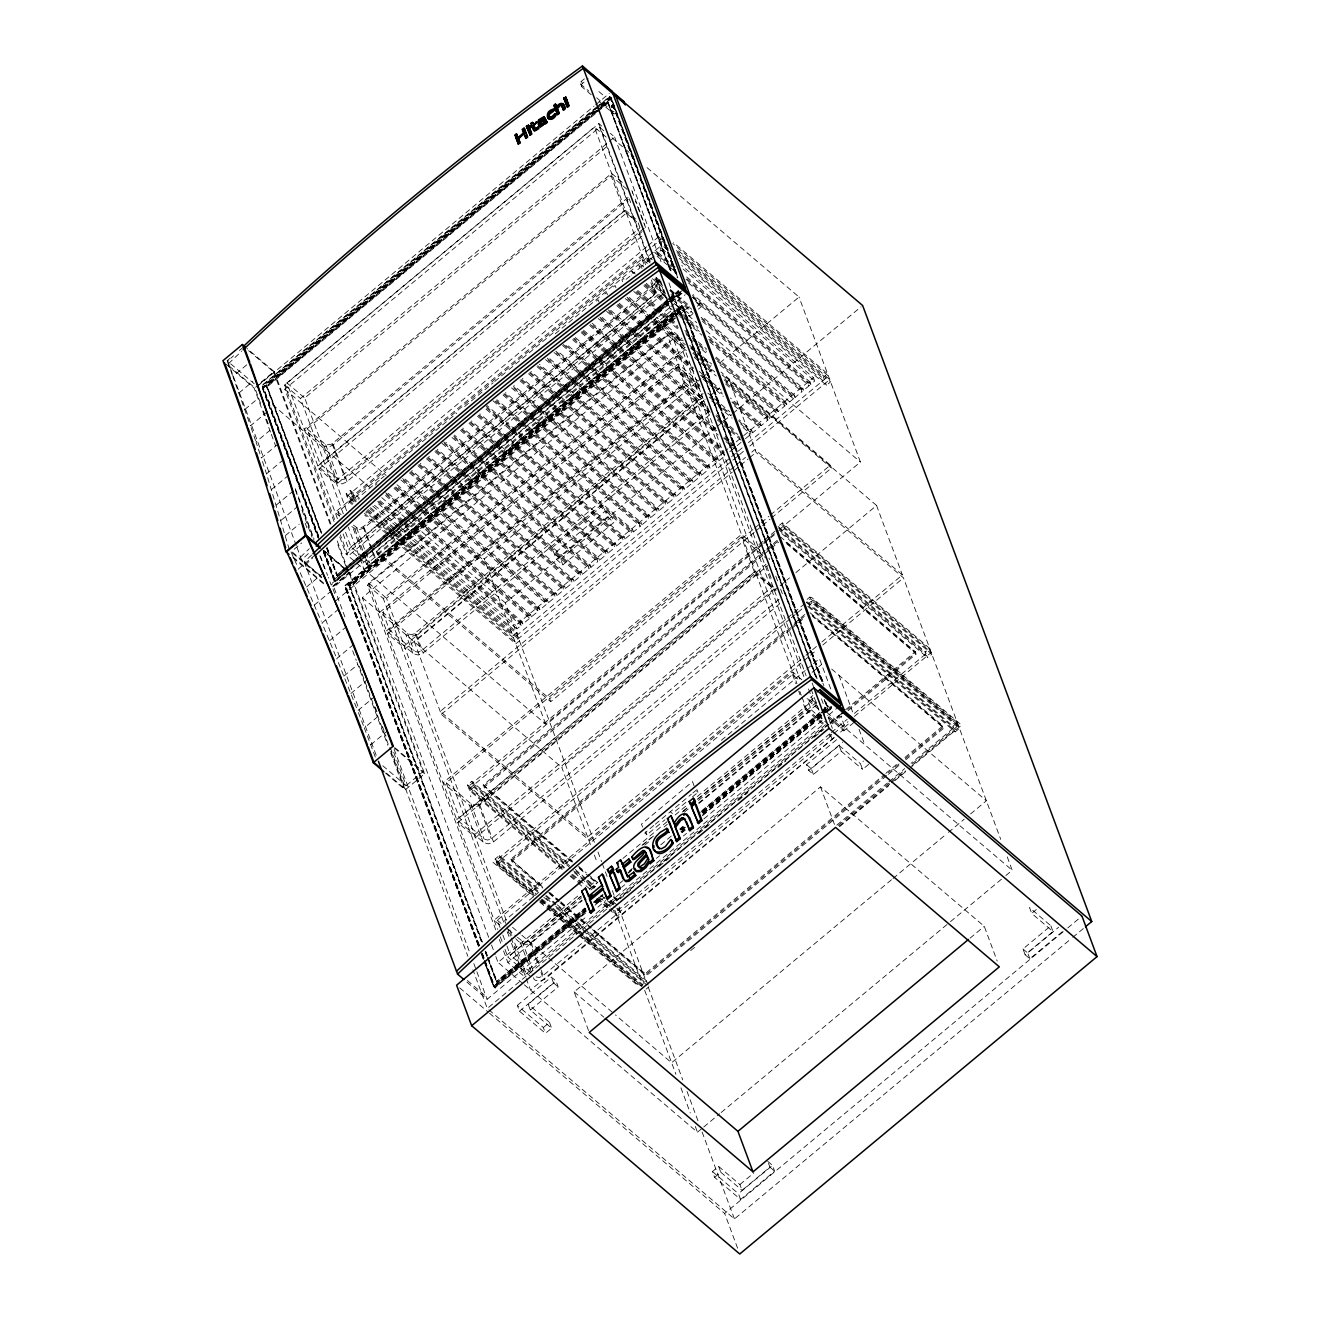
<?xml version="1.0" encoding="UTF-8"?>
<svg xmlns="http://www.w3.org/2000/svg" width="1320" height="1320" viewBox="0 0 1320 1320"><rect width="100%" height="100%" fill="white"/><g stroke="black" fill="none" stroke-linecap="round" stroke-linejoin="round"><path stroke-width="0.75" stroke-dasharray="5 3.75" d="M613.272 108.57C614.938 108.982 612.975 104.56 612.48 106.442M611.341 106.144L613.222 104.758M831.633 734.201L830.115 736.708L828.745 733.012M613.536 107.283L611.935 107.332L611.44 105.781A1.93 1.534 -20.4 0 1 612.579 104.956L613.833 104.791M611.523 105.98L612.793 104.857M834.025 737.847L544.615 979.374L540.309 981.172L535.656 980.43L534.154 979.457L532.108 973.929M673.398 314.275L375.557 562.287L369.979 563.062L350.988 546.942L345.51 532.207M703.082 393.475L414.364 633.765L411.213 634.689L408.111 633.814L382.882 612.381L678.034 366.729L702.784 387.799M382.882 612.381L389.383 629.871L414.628 651.304L417.73 652.179L420.865 651.255L709.582 410.965M642.064 231.611L344.635 479.143L339.058 479.919L320.067 463.815L307.065 428.835L611.111 175.774L628.171 190.294M353.479 525.162L357.901 528.429L363.066 526.894L659.967 279.757M351.846 526.614L357.555 530.227L364.254 527.901L661.353 280.566M612.117 105.418L613.833 106.359M613.008 106.21L612.232 106.887L612.81 106.062M612.034 106.738L613.965 105.171M230.175 358.198L227.089 360.756L254.183 383.74M239.382 350.526L243.986 346.698M591.228 94.743L581.823 86.74A2.326 1.848 -20.4 0 1 581.378 86.081L580.635 82.351A3.118 2.475 -20.4 0 1 581.476 81.279L584.397 78.853M581.378 86.081L581.493 84.662A3.118 2.475 -20.4 0 1 582.334 83.589L588.176 78.738M267.382 411.741L250.486 425.799L232.881 376.365L249.777 362.307M238.936 392.997L252.747 381.496M261.261 382.09L273.537 371.861L248.655 350.674M260.617 403.342L254.859 387.882L259.347 384.153M260.849 382.899L274.296 371.712L246.939 348.414M257.284 386.397L594.066 106.095M595.65 104.775L609.262 93.456M596.838 106.821L261.525 385.902L609.889 96.624L598.422 105.501M318.747 538.329L262.3 386.546L598.983 106.343M600.567 105.022L610.648 97.267L677.82 277.876M318.417 536.745L262.68 386.875L599.379 106.656M600.946 105.352L610.648 97.267M318.813 537.075L263.076 387.205L595.023 110.946M601.342 105.682L611.424 97.927L623.568 130.597M318.483 535.474L263.455 387.536L598.768 108.454M600.352 107.151L611.424 97.927M596.31 110.946L266.161 385.721L320.793 532.62M597.894 109.626L607.744 102.069L670.296 270.237M262.911 388.459L594.924 112.15M601.243 106.887L612.315 97.663M595.122 112.596L266.541 386.05L321.173 532.95M596.689 111.276L607.744 102.069M671.055 270.897L608.14 102.399L266.921 386.38L321.552 533.28M608.52 102.729L267.316 386.71L321.948 533.61M244.794 409.464L258.621 397.963M641.866 236.214L346.269 482.163L342.012 483.879L338.217 483.285L317.889 466.059L286.968 382.915L594.396 127.05L606.21 137.115M334.637 519.469L284.658 385.06L598.834 123.569L601.722 126.011M334.059 521.582L284.823 389.185L599.593 127.215L604.263 131.191M343.299 513.727L300.465 398.508L614.641 137.032L610.335 133.353M346.632 510.79L304.705 398.013L608.949 144.787M278.239 443.916L261.343 457.974L256.014 441.969L269.825 430.452M289.311 549.499L266.508 473.831L283.404 459.772M271.491 489.522L288.387 475.464M307.065 428.835L326.057 444.939L331.633 444.163L628.567 197.06M622.264 182.44L611.622 173.365L304.194 429.231L324.522 446.473L328.317 447.051L332.574 445.352L628.171 199.386M320.067 463.815L624.112 210.755L611.111 175.774M317.889 466.059L625.317 210.194L594.396 127.05M337.425 518.611L318.962 468.946L626.389 213.081L636.735 221.892M276.309 505.048L293.188 490.99M280.929 520.427L297.825 506.368M335.61 481.14L639.87 227.914M644.111 228.178L336.683 484.044L318.962 468.946M285.367 535.623L299.195 524.122M352.291 504.587L349.173 501.946L346.153 493.829L350.278 490.396L359.634 498.349M666.996 245.57L657.657 237.616L656.799 235.29L660.924 231.858M646.602 246.823L347.012 496.155L354.799 502.788M648.169 245.503L661.782 234.184M663.069 237.649L348.315 499.62L352.984 503.596M349.173 501.946L353.298 498.514L350.278 490.396M667.59 250.041L659.802 243.408L663.943 239.976M339.339 515.641L337.969 511.962L456.753 413.111M464.656 406.51L493.168 382.8M494.752 381.48L507.424 370.936M509.008 369.616L642.031 258.901L648.236 264.182M294.096 549.302L301.752 542.916M362.026 494.604L379.45 480.117M381.034 478.797L384.202 476.157M555.258 333.795L653.449 252.071M655.034 250.75L659.785 246.79L669.19 254.809M375.226 485.149L376.926 483.731M596.409 301.059L598.108 299.64L598.966 301.95M604.923 293.98L606.622 292.561L607.481 294.871M613.42 286.902L615.12 285.483L615.978 287.793M635.266 273.983L632.131 271.326L630.432 272.728L631.29 275.055M632.131 271.326L633.006 273.636L639.804 267.976L638.946 265.65L640.645 264.248L643.78 266.904M640.645 264.248L641.504 266.558L648.318 260.898L647.443 258.572L649.159 257.152L652.294 259.825M675.196 267.151L656.386 251.147L654.687 252.549L675.064 269.907M629.937 276.177L624.492 280.714L623.634 278.404L621.934 279.823L622.792 282.134M654.159 256.03L650.017 259.479L649.159 257.152M674.487 268.141L657.244 253.457L661.072 250.272L659.785 246.79M315.397 554.746L298.534 568.771L321.222 621.225M666.171 296.307L655.182 286.951L654.093 284.064L659.868 279.262M655.182 286.951L660.957 282.15M350.988 546.942L655.034 293.882L650.248 280.995M674.371 318.021L377.19 565.307L372.916 567.006L369.138 566.428L348.793 549.186L656.221 293.32L651.255 279.939M306.521 586.987L323.383 572.962M762.333 543.675L545.639 724.036L346.203 554.202L660.957 292.231L655.248 276.887M655.974 277.183L662.392 294.459L348.216 555.951L340.362 534.831M667.144 300.696L336.6 575.157L666.748 300.366M668.332 299.062L677.803 291.159M668.712 299.376L678.199 291.489M667.904 301.356L337.375 575.801L667.524 301.026M669.108 299.706L678.579 291.819L677.143 287.958M669.487 300.036L678.975 292.149L677.523 288.288M670.972 299.887L333.696 579.942L669.009 300.877M670.593 299.558L680.081 291.654M672.557 298.567L682.044 290.664M323.416 550.192L334.851 580.932L668.201 302.841M669.784 301.537L680.856 292.314M332.079 583.324L668.58 303.171M670.164 301.851L681.236 292.644M324.192 550.852L335.626 581.592L668.976 303.501M670.56 302.181L681.631 292.974M682.011 293.304L331.188 585.073L328.317 577.368M332.607 586.393L349.041 572.715M333.778 585.684L349.107 572.929L323.152 550.819M333.448 586.427L349.866 572.781L324.868 551.496M754.182 532.356L550.72 701.695L377.289 554.02L376.216 551.116L656.947 317.476L681.962 338.762M669.306 307.923L333.828 587.136L342.457 610.302M670.89 306.603L685.212 294.69M314.341 605.071L331.204 591.046M377.289 554.02L658.036 320.364L656.947 317.476M670.791 311.058L366.531 564.284L352.325 526.069M675.031 310.546L364.007 569.398L348.298 527.159M478.351 946.06L344.421 585.915L675.295 310.53M676.88 309.21L682.011 305.58L822.393 683.067M478.747 946.391L344.8 586.245L675.477 311.025M678.645 308.385L682.011 305.58M478.417 944.79L345.197 586.558L682.407 305.91L823.894 685.641M478.797 945.12L345.576 586.888L682.786 306.24M479.177 945.45L345.955 587.218L683.183 306.57L823.944 684.37M479.572 945.78L346.351 587.548L675.642 313.483M677.226 312.163L683.562 306.9M673.183 315.975L349.041 585.75L481.932 943.074M674.767 314.655L679.899 311.041L816.37 678.018M673.563 316.305L349.421 586.08L481.602 941.474M675.147 314.985L679.899 311.041M673.959 316.618L349.816 586.41L481.981 941.803M675.527 315.315L680.658 311.685L817.146 678.678M672.755 318.268L350.196 586.74L482.361 942.133M674.338 316.948L680.658 311.685M335.692 600.864L689.832 306.108M692.604 313.962L689.716 316.371L688.644 313.467L691.531 311.075M697.307 306.257L700.194 303.864L692.34 297.182M709.467 414.975L421.74 654.142L418.011 655.017L413.539 653.763L386.512 630.812L368.758 583.093L667.194 334.702L684.932 349.8L806.124 675.724M698.379 309.161L701.266 306.751L700.194 303.864M495.709 929.791L367.521 585.106L671.005 332.508L685.377 344.734M338.844 608.998L321.981 623.023L336.039 656.766M488.68 937.316L362.34 597.63L677.111 335.659L683.232 340.873M329.455 640.843L346.318 626.818M503.63 922.07L383.311 598.554L685.229 347.275M506.269 920.255L386.496 598.191L684.932 349.8M379.665 612.397L678.101 364.023L698.231 381.166M353.628 644.49L336.765 658.531L357.671 710.737L374.534 696.696M386.512 630.812L684.948 382.437L667.194 334.702M389.383 629.871L684.535 384.219L678.034 366.729M387.585 633.715L686.02 385.325L703.758 400.422L405.322 648.813L387.585 633.715L456.736 819.637L483.763 842.572L488.235 843.827L492.772 842.506L779.691 603.784M545.639 724.036L484.275 559.004L700.969 378.659M702.553 377.338L712.041 369.435M719.944 362.868L799.029 297.033L644.77 165.693M343.909 676.071L357.703 664.587M412.83 653.235L405.983 634.821L411.163 636.603L416.443 634.738L702.619 396.561M404.233 645.909L702.669 397.534M350.873 693.478L367.736 679.437M703.84 401.032L414.381 641.933L441.292 714.318L588.703 839.833L590.832 845.559M710.16 395.769L719.647 387.865M725.983 382.602L729.152 379.962L756.063 452.347L903.474 577.863L1000.725 839.371M556.347 559.366L607.381 516.879L603.075 505.296L552.04 547.784L556.347 559.366L562.848 564.894L613.899 522.423L611.737 516.631L605.236 511.087L554.185 553.575L560.687 559.102L562.848 564.894M594.396 842.341L505.329 602.861L715.605 427.861M717.189 426.541L731.412 414.711M732.996 413.391L861.053 306.801M560.687 559.102L611.737 516.631M375.292 757.004L364.303 727.848L378.097 716.364M370.738 744.827L387.601 730.785M377.685 501.567L520.344 623.04L521.218 625.366L516.962 628.897L515.658 625.433L727.897 448.8M729.481 447.48L742.154 436.936M743.737 435.616L813.417 377.619L681.731 265.485M520.344 623.04L522.043 621.637L379.385 500.148M378.675 501.138L522.918 623.947L529.716 618.288L528.858 615.962L530.558 614.542L387.899 493.069M385.621 492.723L531.415 616.869L538.23 611.193L537.372 608.883L539.071 607.464L396.396 485.991M395.703 486.981L539.929 609.79L546.727 604.114L545.869 601.804L547.569 600.385L404.91 478.912M402.633 478.566L548.427 602.712L555.241 597.036L554.384 594.726L556.083 593.307L411.856 470.497M411.147 471.487L556.941 595.617L563.739 589.957L562.881 587.647L564.581 586.229L420.354 463.419M419.644 464.392L565.455 588.538L572.253 582.879L571.395 580.569L573.094 579.15L428.868 456.34M428.159 457.314L573.952 581.46L580.767 575.801L579.892 573.49L581.608 572.071L437.365 449.262M436.672 450.236L582.466 574.381L589.264 568.722L588.406 566.395L590.106 564.993L445.88 442.183M443.603 441.82L590.964 567.303L597.779 561.643L596.92 559.317L598.62 557.914L454.393 435.105M453.684 436.079L599.478 560.224L606.276 554.565L605.418 552.238L607.117 550.819L462.891 428.01M462.181 429L607.992 553.146L614.79 547.47L613.932 545.16L615.631 543.741L471.405 420.932M470.695 421.921L616.489 546.067L623.304 540.391L622.429 538.082L624.129 536.663L479.903 413.853M479.193 414.843L625.004 538.989L631.802 533.313L630.943 531.003L632.643 529.584L486.849 405.438M486.139 406.428L633.501 531.894L640.315 526.235L639.457 523.924L641.157 522.505L496.914 399.696M496.221 400.669L642.015 524.815L648.813 519.156L647.955 516.846L649.654 515.427L505.428 392.617M504.718 393.591L650.512 517.737L657.327 512.077L656.469 509.767L658.168 508.348L513.942 385.539M513.232 386.512L659.027 510.659L665.841 504.999L664.966 502.672L666.666 501.27L522.439 378.46M521.73 379.434L667.54 503.58L674.338 497.92L673.481 495.594L675.18 494.175L530.953 371.382M530.244 372.355L676.038 496.502L682.852 490.842L681.978 488.515L683.694 487.096L539.451 364.287M540.326 366.613L684.552 489.423L691.35 483.747L690.492 481.437L692.191 480.018L549.533 358.545M547.255 358.198L693.049 482.344L699.864 476.668L699.006 474.358L700.706 472.939L558.046 351.466M555.769 351.12L701.563 475.266L708.361 469.59L707.504 467.28L709.203 465.861L566.544 344.388M565.834 345.361L710.077 468.171L716.875 462.511L716.017 460.202L717.717 458.782L573.49 335.973M729.811 451.754L733.887 448.355L733.029 446.044L734.728 444.626L723.756 435.27M745.453 438.718L750.898 434.197L750.04 431.871L751.74 430.452L739.2 419.776M738.49 420.766L752.614 432.779L759.412 427.119L758.554 424.792L760.254 423.373L730.471 398.013M732.897 401.659L761.112 425.7L767.927 420.024L767.052 417.714L768.751 416.295L724.861 378.923M724.152 379.896L769.626 418.621L776.424 412.945L775.566 410.635L777.265 409.216L716.133 357.159M715.423 358.132L778.123 411.526L784.938 405.867L784.08 403.557L785.779 402.138L707.388 335.396M709.813 339.042L786.637 404.448L793.435 398.788L792.577 396.478L794.277 395.06L701.778 316.305M701.085 317.278L795.135 397.37L801.949 391.71L801.091 389.4L802.791 387.981L693.049 294.541M692.34 295.515L803.649 390.291L809.177 385.688L808.318 383.377L810.018 381.959L686.169 276.507M741.031 442.398L735.587 446.935L724.614 437.596M687.027 278.817L810.876 384.268L814.704 381.084L813.417 377.619M370.524 507.639L516.928 632.296L512.803 635.729L366.399 511.071M677.903 254.859L824.307 379.5L823.433 377.19L827.574 373.758L673.381 242.467M742.137 447.892L513.661 638.038L365.706 512.061M748.457 442.629L828.432 376.068L672.688 243.458M743.44 451.358L514.948 641.52L363.891 512.886M749.76 446.094L829.719 379.549L677.094 249.579M368.016 509.454L519.09 638.088L519.948 640.398L515.823 643.83L364.749 515.196M681.615 261.971L826.452 385.291L830.577 381.859L676.401 250.569M734.415 466.554L440.22 711.414L587.631 836.929L804.326 656.584M735.999 465.251L745.486 457.347M751.822 452.084L754.99 449.443L902.401 574.959L821.733 642.097M441.292 714.318L732.336 472.082M733.92 470.778L748.159 458.931M749.727 457.611L756.063 452.347M386.496 773.173L403.606 787.743L422.994 771.606L336.831 539.847M385.473 773.091L405.224 789.904L424.611 773.767L349.866 572.781M779.014 599.296L490.743 839.157L487.591 840.064L484.506 839.207L459.261 817.773L446.242 782.777L741.394 537.124L766.144 558.212M550.72 701.695L549.648 698.791L753.093 529.452M754.677 528.148L768.867 516.334M770.451 515.014L830.379 465.135L721.017 372.009M755.749 531.036L769.956 519.222M771.523 517.918L831.452 468.039L830.379 465.135M562.205 869.451L469.689 790.663L467.528 784.872L471.784 781.324L569.019 864.121M779.46 525.261L782.298 522.902L929.709 648.417L925.452 651.948L926.112 653.697L778.701 528.182L782.941 524.634L930.352 650.149L853.479 714.136M762.91 541.315L468.188 786.605L563.838 868.065M764.478 539.995L777.117 529.485M763.917 542.355L778.156 530.508M779.74 529.188L860.409 462.049L799.029 297.033M762.184 544.945L469.045 788.931L563.129 869.038M763.768 543.625L777.975 531.812M469.689 790.663L473.946 787.116L471.784 781.324M781.621 531.053L784.459 528.693L782.298 522.902M572.698 862.076L483.186 785.07L765.105 550.44M766.689 549.12L780.945 537.256L915.354 651.701L915.783 652.856L847.671 709.533M483.632 786.225L765.534 551.595M767.118 550.275L779.79 539.731M762.795 555.39L484.06 787.38L573.128 863.23M764.379 554.07L778.635 542.207M456.736 819.637L755.172 571.246L686.02 385.325M459.261 817.773L754.413 572.121L741.394 537.124M446.242 782.777L471.487 804.226L474.589 805.084L477.724 804.177L765.996 564.3M457.809 822.525L756.244 574.15L773.965 589.248L475.53 837.622L457.809 822.525L497.558 929.428M760.056 550.242L741.477 534.435L443.041 782.809L470.068 805.744L474.54 806.998L479.077 805.678L767.563 565.636M474.457 834.735L772.893 586.344M587.631 836.929L561.792 767.448L778.486 587.103M780.07 585.783L789.558 577.88M795.894 572.616L876.562 505.478L723.03 374.748M533.33 895.521L497.26 864.814L495.115 859.023L499.372 855.492L540.144 890.208M807.048 599.412L809.886 597.053L957.297 722.568L953.04 726.115L953.683 727.848L806.272 602.332L810.529 598.785L957.941 724.301L911.064 763.323M804.688 603.636L495.759 860.755L534.963 894.151M789.772 619.096L496.617 863.082L534.254 895.125M791.34 617.777L805.546 605.962M497.26 864.814L501.517 861.284L499.372 855.492M809.193 605.203L812.031 602.844L809.886 597.053M542.454 886.99L510.774 859.221L787.941 628.551M794.26 623.271L806.933 612.727M511.203 860.376L808.945 612.562M790.383 629.541L511.632 861.531L542.883 888.145M791.967 628.221L804.639 617.678M805.909 655.264L820.149 643.417M588.703 839.833L802.246 662.112M803.814 660.792L816.469 650.265M822.805 645.001L903.474 577.863M500.082 927.564L497.343 920.189L792.511 674.536L800.233 681.136M533.164 896.923L504.685 920.618L510.428 936.061M534.732 895.603L539.484 891.66M721.38 740.272L805.216 670.494M806.801 669.174L819.456 658.647L830.94 689.518M812.113 672.342L821.601 664.438M653.779 825.478L644.77 832.986L646.899 834.784L664.917 819.803M655.281 824.241L691.301 794.244M692.802 792.99L695.805 790.498L697.933 792.313L691.928 797.313M818.746 709.451L809.325 701.432L808.467 699.121L812.807 695.524M685.921 802.312L672.424 813.549L670.296 811.734M809.325 701.432L815.1 696.63M522.786 983.499L498.003 962.412L580.255 893.953M589.743 886.05L596.079 880.786M622.957 858.412L667.243 821.552M675.163 814.968L686.235 805.744M697.307 796.537L812.773 700.441L807.741 686.928M531.053 976.816L507.837 957.049L580.47 896.593M589.941 888.707L597.844 882.139M642.048 845.345L651.519 837.457M664.158 826.947L667.309 824.307M683.1 811.173L687.836 807.23M697.323 799.342L806.272 708.659L801.982 697.141M530.475 972.295L510.361 955.185L581.394 896.066M589.281 889.499L597.168 882.932M642.939 844.833L653.994 835.642M682.407 811.998L688.71 806.734M698.181 798.847L805.513 709.533L802.774 702.158M517.457 937.316L523.743 942.183L528.841 941.589L581.526 897.781M591.013 889.894L597.333 884.631M644.77 845.147L649.506 841.203M684.288 812.245L689.04 808.302M698.528 800.415L817.096 701.712M515.823 938.668C519.139 943.107 526.02 946.72 530.92 942.546L583.093 899.118M698.511 803.071L817.096 704.368M825.594 724.713L523.677 975.991L507.886 962.528L582.169 900.702M699.138 803.352L811.371 709.945L807.081 698.379M585.222 908.341L496.287 981.701L584.842 908.011M629.112 871.167L632.28 868.527M660.742 844.849L671.814 835.626M679.717 829.059L682.869 826.419M701.844 810.629L820.429 711.926M822.013 710.606L826.765 706.662L823.894 698.94M627.924 872.8L632.659 868.857M680.097 829.372L683.265 826.749M700.656 812.279L820.826 712.255M822.409 710.935L827.145 706.992L824.274 699.27M585.997 909.001L497.062 982.361L585.618 908.672M593.521 902.088L603.009 894.184M628.303 873.13L631.471 870.507M680.476 829.702L683.644 827.079M702.619 811.288L819.621 713.905M821.205 712.586L827.541 707.322L825.38 701.53M593.901 902.418L601.804 895.834M680.872 830.033L684.024 827.409M702.999 811.618L820.017 714.236M821.601 712.915L827.92 707.652L825.759 701.861M585.601 910.404L493.399 986.502L585.222 910.074M594.726 902.17L602.63 895.587M681.796 829.702L684.964 827.062M702.372 812.576L822.69 712.437M824.274 711.117L830.61 705.837M595.106 902.5L603.025 895.917M682.176 830.033L685.344 827.392M702.768 812.905L830.989 706.167M586.377 911.064L494.175 987.162L585.997 910.734M595.485 902.83L601.821 897.55M680.988 831.683L684.156 829.042M703.147 813.236L831.765 706.827L823.845 713.41M595.881 903.16L602.217 897.88M619.624 883.393L622.792 880.753M681.367 832.012L684.535 829.372M703.527 813.565L822.261 714.731M585.568 913.044L494.934 987.822L585.172 912.714M596.26 903.49L602.596 898.21M681.747 832.326L684.915 829.702M702.339 815.199L821.073 716.38M827.409 711.117L832.54 707.487L826.204 712.75M595.072 905.124L604.56 897.22M682.143 832.656L685.311 830.033M702.718 815.529L824.62 714.07M466.901 982.096L487.113 999.306L586.822 916.327M597.894 907.12L605.797 900.52M621.621 887.353L624.789 884.73M656.436 858.38L659.604 855.756M683.347 835.989L686.515 833.365M703.923 818.879L822.607 720.093M828.927 714.829L837.292 707.866M630.696 890.125L618.024 900.669L617.595 899.514L828.234 724.185M829.818 722.881L839.322 714.962M845.658 709.698L915.354 651.701M828.779 724.267L487.294 1008.48L472.923 969.837M830.362 722.947L841.434 713.74M659.208 866.399L670.296 857.159M698.791 833.432L709.88 824.208M738.391 800.481L747.895 792.577M777.991 767.53L785.911 760.947M814.407 737.22L823.911 729.3M830.247 724.036L839.751 716.116M832.26 723.871L841.764 715.968M848.1 710.688L916.212 654.01L784.938 542.239M829.802 733.837L615.598 912.12L598.339 897.435M831.385 732.517L847.176 719.384M536.151 976.932L539.368 977.443L542.355 976.189L832.243 734.844M833.827 733.524L848.034 721.71M854.353 716.446L931.227 652.476L783.816 526.944L779.559 530.491L926.97 656.007L927.614 657.739L931.87 654.208L784.459 528.693M617.562 908.226L621.357 912.631L617.1 916.179L609.262 909.496M853.974 722.436L843.876 730.851L843.001 728.524L850.228 722.518M834.223 737.336L530.524 990.099L526.218 978.516M840.543 732.072L845.295 728.129L840.988 716.545M517.308 1005.394L551.331 977.08L556.05 981.09L558.212 986.881L530.343 1010.064L551.644 1028.214L545.473 1033.345L519.469 1011.186L517.308 1005.394L543.328 1027.554L545.473 1033.345M813.417 774.477L811.272 768.685L839.124 745.486L841.285 751.278L813.417 774.477L808.714 770.451L806.553 764.659L837.49 738.919M519.469 1011.186L553.492 982.872L551.331 977.08M808.714 770.451L842.737 742.137M530.343 1010.064L528.198 1004.272L556.05 981.09M588.522 1030.491L574.167 991.881L820.495 786.868L984.274 926.326L997.194 961.076M543.328 1027.554L549.499 1022.422L528.198 1004.272M868.758 764.28L862.587 769.411L860.425 763.636L863.511 761.062M899.002 763.917L645.595 974.82L645.166 973.665L884.317 774.625M885.901 773.305L898.573 762.762M904.909 757.482L942.925 725.851L810.084 612.744M905.339 758.637L943.355 727.006L942.925 725.851M886.776 775.615L646.041 975.975L592.894 930.732M888.36 774.295L899.432 765.072M905.768 759.808L943.784 728.161L812.51 616.39M553.13 908.424L642.527 984.538L646.784 981.007L588.753 931.59M836.863 825.082L887.386 783.024M888.954 781.72L904.745 768.57M838.15 825.511L904.579 770.22M912.499 763.636L958.37 725.472L810.958 599.94M839.305 826.072L889.812 784.03M891.396 782.71L905.602 770.896M911.922 765.633L958.798 726.627L811.387 601.111L807.13 604.642L954.541 730.158L955.185 731.907L959.442 728.36L812.031 602.844M690.69 950.598L695.442 946.638M839.602 826.65L888.723 785.779M895.059 780.516L907.731 769.956M909.315 768.636L961.587 725.142L811.387 597.234M646.09 989.159L648.928 986.799M891.462 879.764L671.616 1062.748L615.45 1014.931M893.046 878.443L946.836 833.695M948.42 832.375L964.227 819.208M970.563 813.945L986.37 800.778L831.452 668.877M524.337 984.819L697.455 1132.23L702.19 1128.286M703.774 1126.966L719.598 1113.799M721.182 1112.479L948.948 922.911M950.532 921.607L1004.305 876.843M1005.889 875.523L1012.209 870.259L1007.193 856.746M970.051 938.157L984.274 926.326M767.761 1161.352L772.481 1165.378L774.642 1171.17L740.602 1199.484L714.582 1177.341L712.437 1171.549L718.608 1166.418L739.909 1184.551L742.054 1190.343L769.923 1167.144L768.487 1163.283M714.582 1177.341L720.753 1172.193L718.608 1166.418M1062.336 931.722L1029.847 958.749L1025.128 954.739L1052.997 931.557L1031.695 913.407L1036.315 909.562M739.909 1184.551L753.835 1172.952M1025.128 954.739L1022.983 948.948L1050.852 925.766L1029.551 907.615L1031.695 913.407M740.602 1199.484L738.457 1193.693L772.481 1165.378M1029.847 958.749L1027.702 952.957L1058.64 927.217M737.599 1248.208L724.68 1213.476L1066.164 929.247M1067.748 927.943L1081.971 916.096M488.845 1009.816L734.448 1218.938L1071.197 938.668M1072.78 937.349L1083.852 928.141M613.668 107.002L612.827 107.299M613.734 107.2L611.721 107.052M612.48 107.498L611.49 106.805M598.917 91.575L605.418 97.119M580.519 83.77A2.326 1.848 -20.4 0 0 580.965 84.43L588.803 91.096M596.623 97.762L612.282 111.094A2.326 1.848 -20.4 0 0 613.058 111.474L614.74 111.392A3.118 2.475 -20.4 0 0 616.028 110.698M599.049 101.409L613.14 113.404A2.326 1.848 -20.4 0 0 613.915 113.8L615.598 113.718A3.118 2.475 -20.4 0 0 616.885 113.008M612.051 137.825L633.864 156.404M656.799 235.29L664.587 241.923M677.044 252.532L823.433 377.19M625.317 210.194L637.494 220.555M624.112 210.755L636.52 221.314M668.299 249.051L658.944 241.082L659.802 243.408M679.189 258.324L825.594 382.981L826.452 385.291M661.072 250.272L672.045 259.611M683.017 268.966L814.704 381.084M686.037 279.262L808.318 383.377M657.112 256.212L675.922 272.233M688.462 282.909L809.177 385.688M647.443 258.572L650.578 261.245M692.917 297.28L801.091 389.4M695.343 300.943L801.949 391.71M650.149 262.977L642.527 256.492L335.099 512.358L339.669 516.252M696.547 302.742L701.266 306.751M656.32 277.596L661.023 281.589M670.428 289.608L689.238 305.613M670.263 290.087L680.394 298.7M655.611 278.57L661.881 283.915M669.718 290.582L691.68 309.276M638.946 265.65L642.081 268.323M654.621 278.998L660.891 284.344M671.863 293.683L690.673 309.705M701.646 319.044L792.577 396.478M652.344 278.652L663.316 287.991M671.154 294.673L693.099 313.351M702.52 321.37L793.435 398.788M654.093 284.064L665.098 293.42M672.936 300.102L688.644 313.467M675.592 304.326L689.716 316.371M660.957 292.231L667.194 297.545M674.982 304.177L696.795 322.74M706.15 330.709L860.409 462.049M662.392 294.459L666.699 298.138M646.255 283.338L668.201 302.016M676.038 308.698L697.983 327.393M645.546 284.311L668.398 303.683M676.896 311.009L697.273 328.366M644.539 284.757L670.543 307.098M677.473 312.79L699.418 331.468M708.823 339.487L784.08 403.557M643.846 285.73L672.062 309.754M679.899 316.437L701.844 335.115M709.682 341.798L784.938 405.867M637.741 290.416L676.929 323.779M684.766 330.462L706.712 349.156M637.032 291.39L677.787 326.106M685.641 332.772L706.018 350.13M636.042 291.835L678.364 327.871M686.202 334.554L706.579 351.895M717.552 361.251L775.566 410.635M633.765 291.472L677.655 328.845M688.628 338.2L707.454 354.222M719.994 364.897L776.424 412.945M689.766 345.411L711.645 364.039M690.888 347.391L710.787 364.32M658.036 320.364L683.034 341.649M690.838 348.298L711.15 365.59M722.089 374.913L831.452 468.039M629.227 297.495L682.539 342.887M693.511 352.225L712.321 368.247M626.967 297.149L684.964 346.533M692.802 353.199L714.747 371.893M627.528 298.914L687.11 349.635M694.947 356.317L713.757 372.322M726.297 383.014L767.052 417.714M625.251 298.551L686.4 350.625M694.237 357.291L716.183 375.986M725.587 383.988L767.927 420.024M619.163 303.237L691.267 364.65M699.105 371.316L721.066 390.01M618.453 304.227L693.709 368.296M701.547 374.962L721.924 392.32M617.463 304.656L692.703 368.725M700.54 375.408L722.486 394.086M731.907 402.105L758.554 424.792M616.754 305.629L695.129 372.388M702.982 379.054L723.36 396.412M734.332 405.751L759.412 427.119M610.648 310.315L700.012 386.413M707.85 393.079L729.795 411.774M608.371 309.969L699.303 387.387M710.275 396.726L729.086 412.748M608.949 311.734L701.448 390.489M709.285 397.171L731.231 415.849M740.635 423.868L750.04 431.871M606.672 311.388L700.738 391.479M711.711 400.818L732.088 418.176M743.061 427.515L750.898 434.197M684.948 382.437L705.078 399.58M684.535 384.219L704.649 401.346M602.151 317.394L707.173 406.84M716.595 414.843L735.405 430.864M599.874 317.048L708.048 409.15M715.885 415.833L737.831 434.511M600.435 318.813L710.177 412.252M718.014 418.935L739.976 437.63M598.174 318.466L709.483 413.242M717.321 419.909L742.401 441.276M592.069 323.152L715.918 428.604M592.928 325.462L716.777 430.914M590.37 324.555L715.786 431.359M723.624 438.026L733.029 446.044M589.66 325.545L718.212 435.006M726.049 441.672L733.887 448.355M583.555 330.231L723.096 449.031M582.862 331.204L723.954 451.341M581.856 331.65L724.515 453.123M581.146 332.623L725.389 455.433L718.575 461.092L574.348 338.283M573.358 338.728L716.017 460.202M572.649 339.702L716.875 462.511M778.041 526.433L925.452 651.948M563.277 344.471L707.504 467.28M562.567 345.444L708.361 469.59M781.77 533.56L927.614 657.739M786.06 542.404L915.783 652.856M556.331 352.885L699.006 474.358M554.07 352.522L699.864 476.668M547.833 359.964L690.492 481.437M545.556 359.617L691.35 483.747M537.751 365.706L681.978 488.515M537.042 366.696L682.852 490.842M807.196 601.92L953.04 726.115M807.774 606.375L955.185 731.907M529.254 372.784L673.481 495.594M528.544 373.774L674.338 497.92M812.081 615.236L943.355 727.006M755.172 571.246L775.285 588.39M754.413 572.121L776.061 590.552M520.74 379.863L664.966 502.672M520.03 380.853L665.841 504.999M513.81 388.278L656.469 509.767M511.533 387.932L657.327 512.077M503.728 394.036L647.955 516.846M503.019 395.01L648.813 519.156M495.214 401.115L639.457 523.924M492.954 400.752L640.315 526.235M486.717 408.193L630.943 531.003M486.007 409.167L631.802 533.313M801.867 679.75L792.577 671.847L494.142 920.221L500.329 925.501M607.381 516.879L613.899 522.423M827.161 705.326L833.679 710.869M478.203 415.272L622.429 538.082M812.773 700.441L817.41 704.385M826.716 712.305L1012.209 870.259M477.493 416.245L623.304 540.391M808.467 699.121L817.888 707.14M828.877 716.496L843.001 728.524M828.168 717.486L843.876 730.851M811.371 709.945L825.742 722.172M806.272 708.659L823.993 723.756L525.558 972.147L514.123 941.391M469.706 422.35L613.932 545.16M805.513 709.533L825.627 726.643M468.996 423.34L614.79 547.47M839.124 745.486L860.425 763.636M841.285 751.278L862.587 769.411M461.191 429.429L605.418 552.238M460.482 430.419L606.276 554.565M454.245 437.844L596.92 559.317M451.984 437.497L597.779 561.643M444.18 443.586L588.406 566.395M441.903 443.239L589.264 568.722M806.553 764.659L811.272 768.685M1022.983 948.948L1027.702 952.957M435.666 450.681L579.892 573.49M434.957 451.654L580.767 575.801M427.168 457.76L571.395 580.569M426.459 458.733L572.253 582.879M418.654 464.838L562.881 587.647M417.945 465.811L563.739 589.957M410.14 471.916L554.384 594.726M409.447 472.89L555.241 597.036M403.21 480.332L545.869 601.804M286.968 382.915L304.705 398.013M400.933 479.968L546.727 604.114M284.658 385.06L300.465 398.508M284.823 389.185L386.1 475.431M397.007 484.72L484.275 559.004M394.697 487.41L537.372 608.883M394.003 488.4L538.23 611.193M386.199 494.488L528.858 615.962M385.489 495.478L529.716 618.288M229.036 365.871L254.859 387.882M226.116 364.188L254.116 388.03L270.616 432.399M265.997 399.069L370.804 488.317M381.76 497.64L505.329 602.861M378.543 503.893L521.218 625.366M374.566 505.296L515.658 625.433M372.735 506.088L516.962 628.897M351.153 492.723L358.924 499.339M369.831 508.629L517.786 634.606L516.928 632.296M352.44 496.188L357.109 500.164M353.298 498.514L356.416 501.154M367.323 510.444L519.948 640.398M346.153 493.829L355.509 501.798M337.969 511.962L341.072 514.602M376.216 551.116L549.648 698.791M368.758 583.093L386.496 598.191M367.521 585.106L383.311 598.554M324.522 551.051L347.424 570.537L336.666 541.612M362.34 597.63L561.792 767.448M311.52 555.093A3026.215 2400.849 -20.4 0 0 304.293 561.973L321.387 576.543M292.363 552.106L321.849 577.137M292.545 553.146L321.568 577.863M292.99 556.99L325.792 584.925M293.073 557.865L325.132 585.156M483.186 785.07L572.269 860.92M578.523 866.233L586.344 872.899M587.895 874.22L597.284 882.205M614.476 896.841L617.595 899.514M578.952 867.405L585.206 872.718M591.459 878.047L597.712 883.361M613.338 896.676L618.024 900.669M579.381 868.56L588.769 876.546M590.32 877.866L596.574 883.195M613.767 897.831L616.885 900.487M575.289 869.467L586.261 878.807M587.829 880.143L595.683 886.826M612.926 901.51L617.628 905.52M472.428 783.073L569.663 865.854M575.933 871.2L585.337 879.202M586.905 880.539L594.759 887.221M610.434 900.57L616.704 905.916M473.303 785.384L572.088 869.5M573.655 870.837L584.644 880.192M586.212 881.529L594.049 888.195M609.724 901.56L615.994 906.889M473.946 787.116L566.462 865.903M574.299 872.586L593.125 888.607M600.963 895.274L605.665 899.283M607.233 900.62L615.087 907.302M616.654 908.639L621.357 912.631M467.528 784.872L564.762 867.653M572.599 874.335L589.858 889.02M599.263 897.039L610.236 906.378M571.676 874.731L581.097 882.75M570.982 875.721L580.387 883.724M597.63 898.425L611.754 910.437M613.321 911.774L616.457 914.447M570.058 876.117L576.328 881.463M577.896 882.799L582.598 886.809M596.706 898.821L607.695 908.16M395.01 747.78L422.994 771.606M394.218 747.895L424.611 773.767M510.774 859.221L543.592 887.172M549.846 892.485L559.218 900.471M560.785 901.807L645.166 973.665M548.707 892.32L559.647 901.626M561.214 902.962L590.898 928.24M592.465 929.577L645.595 974.82M549.136 893.475L558.509 901.461M560.076 902.781L586.641 925.419M546.414 895.537L555.819 903.557M557.386 904.893L587.185 930.27M500.016 857.224L539.22 890.604M545.49 895.95L647.427 982.74M500.874 859.534L540.078 892.914M546.348 898.26L554.185 904.942M555.753 906.279L585.552 931.639M587.119 932.976L648.285 985.05M501.517 861.284L537.587 891.99M543.856 897.336L550.126 902.666M556.413 908.011L647.361 985.462M495.115 859.023L535.887 893.739M542.157 899.085L551.562 907.104M541.233 899.481L550.638 907.5M552.222 908.836L643.17 986.287M496.188 861.927L533.824 893.97M541.662 900.653L579.298 932.695M580.866 934.032L642.031 986.106M382.816 765.781L406.147 785.647L392.502 748.985M540.523 900.471L549.945 908.474M551.512 909.81L582.879 936.524M584.446 937.86L644.028 988.597M539.599 900.867L545.886 906.213M547.453 907.549L639.969 986.32M492.97 862.257L533.643 896.891M539.913 902.22L577.451 934.197M579.018 935.534L638.484 986.155M512.49 927.267L520.278 933.9M521.845 935.236L613.882 1013.595M497.343 920.189L501.996 924.149M508.183 929.412L515.905 935.995M508.068 932.085L514.272 937.365M574.167 991.881L603.801 1017.126M553.492 982.872L558.212 986.881M769.923 1167.144L774.642 1171.17M720.753 1172.193L742.054 1190.343M712.437 1171.549L738.457 1193.693M467.379 980.512L486.04 996.418M459.723 987.871L487.938 1011.895M489.505 1013.232L724.68 1213.476M645.562 227.502L635.514 201.267M631.867 190.674L634.507 197.34M676.467 310.629L677.077 311.767M768.933 558.112L769.626 559.614M291.027 551.859L297.709 566.89M358.413 712.635L364.303 727.848M1050.852 925.766L1052.997 931.557M876.562 505.478L902.401 574.959M810.018 381.959L810.876 384.268M802.791 387.981L803.649 390.291M794.277 395.06L795.135 397.37M785.779 402.138L786.637 404.448M777.265 409.216L778.123 411.526M768.751 416.295L769.626 418.621M760.254 423.373L761.112 425.7M751.74 430.452L752.614 432.779M838.959 675.262L852.605 711.926M859.056 729.3L864.798 744.744M624.294 132.511L650.017 201.679M650.727 203.61L653.582 211.282M654.291 213.213L671.451 259.314M672.16 261.245L677.869 276.606M611.044 97.597L676.78 274.362M610.269 96.954L677.44 277.546M609.889 96.624L677.044 277.216M609.493 96.294L675.956 274.972M612.282 111.094L613.14 113.404M608.14 102.399L670.676 270.567M607.365 101.739L669.9 269.907M683.183 306.57L823.564 684.04M682.407 305.91L822.789 683.397M681.631 305.25L821.304 680.807M680.279 311.355L816.766 678.348M679.503 310.712L815.991 677.688M614.641 137.032L661.056 261.839M668.91 282.959L678.199 307.923M656.386 251.147L657.244 253.457M775.797 576.18L777.86 581.707M780.598 589.066L782.644 594.594M821.419 698.874L827.59 715.44M828.267 717.288L832.375 728.327M635.201 199.171L644.787 224.961M812.13 682.952L813.565 686.812M830.313 734.365L832.375 739.876M660.677 281.193L668.201 301.455M707.173 406.147L709.137 411.394M766.689 566.148L768.735 571.676M769.428 573.507L772.167 580.882M629.26 198.907L630.63 202.587M638.154 222.833L640.216 228.36M659.488 280.186L672.49 315.183M811.14 689.172L823.284 721.842M598.834 123.569L650.248 261.822M599.593 127.215L649.539 261.525M677.111 335.659L804.16 677.275M581.476 81.279L582.334 83.589M580.965 84.43L581.823 86.74M626.389 213.081L645.562 264.66M671.005 332.508L799.92 679.123M642.031 258.901L644.77 266.26M756.244 574.15L796.983 683.678M799.837 691.366L801.256 695.211M792.511 674.536L795.927 683.743M798.666 691.119L800.035 694.798M709.203 465.861L710.077 468.171M820.495 786.868L835.56 827.392M700.706 472.939L701.563 475.266M692.191 480.018L693.049 482.344M683.694 487.096L684.552 489.423M675.18 494.175L676.038 496.502M666.666 501.27L667.54 503.58M658.168 508.348L659.027 510.659M649.654 515.427L650.512 517.737M641.157 522.505L642.015 524.815M632.643 529.584L633.501 531.894M624.129 536.663L625.004 538.989M615.631 543.741L616.489 546.067M696.844 789.36L697.933 792.313M607.117 550.819L607.992 553.146M694.171 786.077L692.521 781.638L641.47 824.125L642.576 827.079M598.62 557.914L599.478 560.224M590.106 564.993L590.964 567.303M581.608 572.071L582.466 574.381M573.094 579.15L573.952 581.46M564.581 586.229L565.455 588.538M645.793 831.847L646.899 834.784M556.083 593.307L556.941 595.617M547.569 600.385L548.427 602.712M539.071 607.464L539.929 609.79M530.558 614.542L531.415 616.869M522.043 621.637L522.918 623.947M619.195 906.856L619.839 908.589M597.993 851.994L601.573 861.647M602.299 863.577L608.041 879.037M612.348 890.62L615.945 900.273M618.816 908.011L645.381 979.457M648.268 987.178L682.737 1079.892M687.043 1091.475L698.544 1122.38M702.124 1132.032L734.448 1218.938M594.38 855.079L597.217 862.719M611.408 900.851L612.81 904.662M614.938 910.387L642.527 984.538M644.671 990.33L675.922 1074.332M680.938 1087.845L690.278 1112.925M695.293 1126.438L697.455 1132.23M416.443 634.738L423.291 653.136M479.82 805.134L493.515 841.962M530.92 942.546L540.507 968.319M541.2 970.167L544.615 979.374M414.876 633.385L421.377 650.892M478.252 803.797L491.255 838.778M529.353 941.209L538.246 965.151M540.986 972.51L542.355 976.189M470.431 795.679L470.861 796.851M407.632 633.452L414.133 650.941M470.992 803.847L484.011 838.843M522.093 941.259L533.049 970.728M469.359 805.216L483.054 842.044M520.459 942.628L531.415 972.097M549.499 1022.422L551.644 1028.214M333.333 444.774L347.028 481.602M364.254 527.901L377.949 564.729M332.145 443.767L345.163 478.747M363.066 526.894L376.068 561.891M509.834 929.857L511.269 933.702M511.154 937.992L525.509 976.585M507.21 931.689L510.79 941.325M511.5 943.255L523.677 975.991M325.661 444.675L338.679 479.655M356.582 527.802L369.6 562.782M323.977 446.077L337.673 482.906M354.899 529.205L368.593 566.033M502.821 934.923L506.253 944.13M506.946 945.978L510.361 955.185M500.296 936.787L502.359 942.315M504.983 949.361L507.837 957.049M499.29 939.428L500.726 943.272M503.58 950.977L507.886 962.528M343.117 533.907L348.793 549.186M339.768 536.943L346.203 554.202M491.552 945.037L495.132 954.69M495.858 956.62L498.003 962.412M274.296 371.712L331.072 524.386M273.537 371.861L330.214 524.255M485.958 951.786L487.393 955.647M488.119 957.577L497.459 982.691M485.579 951.456L487.014 955.317M487.723 957.247L497.062 982.361M485.183 951.126L486.618 954.987M489.489 962.726L496.683 982.03M485.512 952.726L486.948 956.604M487.674 958.534L496.287 981.701M482.427 953.469L484.588 959.26M485.298 961.174L495.33 988.135M482.047 953.155L484.192 958.93M484.918 960.845L494.934 987.822M481.668 952.826L483.813 958.601M484.522 960.514L494.555 987.492M481.998 954.409L483.433 958.27M486.288 965.976L494.175 987.162M481.602 954.096L485.183 963.716M485.909 965.646L493.779 986.832M481.932 955.68L483.367 959.541M484.093 961.455L493.399 986.502M326.98 547.14L337.755 576.13M327.31 548.74L337.375 575.801M326.914 548.41L336.979 575.47M326.535 548.097L336.6 575.157M323.812 550.522L335.247 581.262M323.746 551.793L334.471 580.602M262.63 388.146L318.367 538.015M323.367 551.463L334.075 580.272M262.251 387.816L317.971 537.685M323.697 553.047L333.696 579.942M343.167 612.232L345.328 618.024M394.152 749.298L470.25 953.947M473.831 963.6L487.113 999.306M332.97 588.885L335.841 596.607M295.317 488.631L313.962 538.774M320.413 556.149L327.591 575.438M295.383 490.083L314.045 540.243M319.77 555.67L325.512 571.098M301.966 510.147L312.015 537.174M375.21 707.107L378.081 714.846M382.387 726.429L385.984 736.082M390.291 747.681L467.89 956.323M359.221 666.22L361.383 672.012M362.092 673.942L390.126 749.331M390.852 751.261L405.224 789.904M263.488 411.064L269.247 426.525M305.184 523.165L307.329 528.957M352.671 650.793L356.268 660.429M356.977 662.36L387.832 745.305M390.703 753.027L403.606 787.743M271.326 434.329L275.632 445.896M304.293 561.973L376.266 755.535M296.274 545.523L227.733 361.234A3037.32 2409.677 -20.4 0 1 233.541 355.724M297 547.437L301.637 559.911A3037.32 2409.677 -20.4 0 1 310.349 551.661M227.733 362.488L232.881 376.365M251.113 427.597L256.014 441.969M262.498 461.488L266.508 473.831M632.462 191.812L632.61 193.149M228.608 363.545A3037.32 2409.677 -20.4 0 1 241.675 351.17M300.564 557.023A3037.32 2409.677 -20.4 0 1 309.26 548.757M305.365 564.878A3026.215 2400.849 -20.4 0 1 312.609 557.997"/><path stroke-width="1.5" d="M547.404 116.424C547.404 121.902 554.004 117.348 555.456 114.84L555.01 113.636L555.984 115.385C549.219 126.258 542.025 111.507 553.377 109.213C556.396 112.299 545.688 112.992 549.846 117.711L552.964 117.133L555.538 114.196M624.162 103.554L624.278 102.135A2.326 1.848 -20.4 0 0 623.832 101.475L592.515 74.828A2.326 1.848 -20.4 0 0 591.739 74.431L590.749 74.365M547.602 115.566L550.869 111.424M645.991 847.621L649.192 848.661L653.862 860.706L650.314 863.659L648.516 860.97L644.82 866.547L639.804 870.507L635.398 870.721L634.128 869.137C631.026 860.755 645.942 856.482 644.143 850.558L642.757 850.558C629.607 861.481 630.679 863.164 643.945 851.565L646.272 852.753M649.704 861.976L646.008 867.553L640.992 871.514L636.57 871.728L634.986 868.445M646.058 854.386L647.691 858.759L644.341 863.841L639.523 867.108L637.741 865.92L637.972 863.264L646.058 854.386L647.245 855.393L640.002 862.818L638.764 865.656L639.622 867.9M675.956 826.881L680.757 820.396L684.519 818.796L681.796 817.921L679.569 819.39L674.784 825.874L680.344 838.662L676.78 841.632L667.425 818.631L670.989 815.678L675.13 824.637L673.942 823.63C676.269 819.373 681.252 811.503 687.043 814.324L693.429 827.772L689.865 830.742L684.437 818.845M670.708 839.619L665.329 846.631L661.386 848.76L658.333 847.951C649.044 836.236 669.982 834.52 666.798 828.382L660.099 832.375L656.304 836.269A11.137 6.204 -49.6 0 0 653.07 842.539C649.819 858.115 668.563 851.994 672.029 842.424L670.923 839.454M542.916 118.882L538.379 122.562L539.187 120.335L544.451 117.232L547.156 122.48L545.539 123.7L544.764 122.48L541.942 125.68L538.808 126.505L541.662 121.473M545.292 123.024L540.193 127.231L538.279 124.443L543.394 118.783L540.622 119.377L538.461 122.496M544.434 121.588C541.084 127.908 537.455 122.694 543.79 119.839L544.318 120.4C537.982 123.238 541.629 128.469 544.962 122.149L543.79 119.839M559.73 104.725L556.611 107.25C558.607 101.97 565.471 101.805 565.174 108.933L563.558 110.154L561.33 105.237M557.139 107.794L555.423 104.066L553.806 105.287L557.601 114.642L559.218 113.421L556.941 108.141L559.152 105.501L560.851 104.825L561.858 105.798L563.558 110.154M559.218 113.421L557.469 108.702L560.851 104.825M554.928 113.718L551.199 117.299L548.757 116.308L549.582 112.827L553.905 109.774M672.094 840.46L673.216 843.43C669.735 848.909 659.109 859.139 654.489 849.882M531.795 126.142L530.706 126.968L531.795 126.142L534.517 131.158L538.939 128.601C537.9 124.657 533.412 133.386 533.428 124.921L536.613 122.347L533.626 124.591M632.824 859.534L631.818 856.845C640.348 846.697 650.826 839.718 652.69 859.699L653.862 860.706M617.1 871.53L616.275 869.319L618.684 867.322L617.001 862.785L620.565 859.815L623.436 865.359L622.248 864.352L628.815 858.907L629.623 861.102L623.073 866.564L627.495 876.727L633.732 872.157L634.623 874.533L628.138 880.126L624.871 880.704L622.76 878.278L619.509 869.534L617.1 871.53L618.288 872.536L620.68 870.54L619.509 869.534M633.732 872.157L635.811 875.539L629.327 881.133L626.043 881.71L623.947 879.285L620.68 870.54M537.851 122.017L538.659 119.79L543.922 116.671L547.156 122.48M538.048 127.083L536.679 129.575L533.626 130.416M245.421 347.127L242.385 344.536L222.948 360.707A3142.095 774.956 50.2 0 1 285.879 551.644L289.014 554.301M285.879 551.644L305.316 535.474A3142.095 774.956 50.2 0 0 242.368 344.536M320.183 547.503L306.125 535.54L286.737 551.678A3142.095 774.956 50.2 0 1 373.312 762.729L383.955 771.804M373.312 762.745L392.7 746.608A3142.095 774.956 50.2 0 0 306.125 535.54M813.895 687.819L456.588 985.198L471.669 1025.722L739.744 1254L1097.052 956.62L1081.971 916.096L813.895 687.819L828.96 728.36L1097.052 956.62M817.13 691.911L820.017 689.518L843.562 709.566M590.634 899.844L603.619 889.036L602.432 888.03L589.446 898.837L594.462 910.14L590.716 913.258L581.707 891.214L585.453 888.096L589.71 897.352L592.597 894.96M598.438 877.288L602.695 886.545L598.438 877.288L602.201 874.17L603.372 875.176L611.193 896.214L607.447 899.332L602.432 888.03M607.414 869.632L611.473 866.266L612.645 867.273L613.668 870.028L609.625 873.394L607.414 869.632L609.625 873.394M689.205 801.57L693.247 798.188L694.435 799.194L695.458 801.949L691.399 805.332L689.205 801.57L691.399 805.332M608.438 872.388L612.496 869.022L611.473 866.266M690.228 804.326L694.287 800.943L693.247 798.188M609.659 874.83L613.222 871.86L614.41 872.866L620.284 888.657L616.72 891.627L609.659 874.83L616.72 891.627M691.449 806.767L695.013 803.797L696.201 804.804L702.058 820.578L698.511 823.548L691.449 806.767L698.511 823.548M589.71 897.352L588.522 896.346L601.507 885.538M627.792 876.876L624.244 867.57L630.812 862.108L628.815 858.907M659.505 848.958C650.215 837.243 671.154 835.527 667.986 829.389L666.798 828.382M589.529 912.252L593.274 909.133L589.446 898.837M606.26 898.326L610.021 895.207L602.201 874.17M615.533 890.62L619.096 887.65L613.222 871.86M650.314 863.659L649.143 862.653L652.69 859.699M675.592 840.625L679.156 837.655L674.784 825.874M688.677 829.736L692.241 826.765M697.323 822.541L700.887 819.571L695.013 803.797M838.497 706.86L841.186 704.616L687.902 292.446L658.366 267.284A3026.215 2400.849 -20.4 0 0 312.972 553.723M841.434 713.74L844.585 711.101L615.483 95.04L862.636 305.498L1091.755 921.558L1085.419 926.822M471.669 1025.722L828.96 728.36M753.01 1171.863L589.231 1032.421L835.56 827.392L999.339 966.851L753.01 1171.863L737.946 1131.339L968.484 939.46M514.734 135.151L516.433 133.864L518.199 137.725L524.106 133.27L522.357 129.426L524.073 128.139L527.719 137.099L526.02 138.386L523.957 133.716L518.034 138.155L520.096 142.84L518.397 144.127L515.262 135.713M526.449 126.274L528.825 125.433L529.237 126.538L527.389 127.924L526.449 126.274L527.389 127.924M563.706 98.257L566.082 97.416L566.494 98.522L564.646 99.907L563.706 98.257L564.646 99.907M530.788 123.436L532.95 122.776L530.788 123.436L531.993 125.812M557.601 114.642L554.334 105.847L555.951 104.626M522.885 129.97L524.601 128.683M564.234 98.802L566.082 97.416M526.861 127.38L528.709 125.977L528.297 124.888M564.118 99.363L565.966 97.96L565.554 96.871M527.356 128.353L529.518 127.677L531.861 133.996L530.244 135.218L527.356 128.353L530.244 135.218M530.706 126.968L531.465 125.251M564.613 100.32L566.775 99.66L569.118 105.98L567.501 107.2L564.613 100.32L567.501 107.2M527.885 128.898L529.518 127.677M565.141 100.881L566.775 99.66M518.199 137.725L523.578 132.726L522.357 129.426M537.949 127.165L535.738 129.525L533.957 125.466L536.613 122.347M551.562 111.243L553.822 110.418L553.377 109.213M520.096 142.84L518.562 138.715L523.957 133.716M517.869 143.566L519.568 142.28M525.492 137.841L527.191 136.554L524.073 128.139M529.699 134.656L531.333 133.435L528.99 127.132M545.539 123.7L546.629 121.935M557.073 114.081L558.69 112.86M563.029 109.61L564.646 108.388L563.129 104.28M566.957 106.639L568.59 105.418L566.247 99.099M640.712 868.114L642.163 867.586M683.661 815.166L684.981 814.688M561.643 103.719L563.079 103.966M686.202 814.555L689.617 817.542L693.429 827.772M582.466 66L612.018 91.162L685.905 289.839L656.354 264.693L582.466 66A3037.32 2409.677 -20.4 0 0 243.738 346.104M684.832 286.951L655.281 261.789A3037.32 2409.677 -20.4 0 0 315.084 543.262M667.211 275.781L673.497 281.127M688.99 295.35L659.439 270.188A3026.215 2400.849 -20.4 0 0 315.513 555.258M840.114 701.728L810.562 676.566A3026.215 2400.849 -20.4 0 0 456.505 971.256M658.366 267.284L811.651 679.453L841.186 704.616M844.585 711.101L1091.755 921.558M855.409 721.231L820.875 691.828L820.017 689.518M694.287 800.943L695.458 801.949M700.887 819.571L702.058 820.578M681.796 817.921L682.985 818.928M667.425 818.631L668.613 819.637M679.156 837.655L680.344 838.662M667.92 831.369L669.091 832.375M667.706 831.534L668.893 832.54M672.029 842.424L673.216 843.43M319.951 547.14L306.207 535.441L283.404 459.772L250.453 364.155M305.316 535.474L320.1 548.229M644.143 850.558L645.332 851.565M645.282 852.258L646.453 853.264M647.691 858.759L648.879 859.766L647.79 856.845M631.818 856.845L632.989 857.851M629.623 861.102L630.812 862.108M634.623 874.533L635.811 875.539M623.073 866.564L624.244 867.57M617.001 862.785L618.189 863.791M628.815 876.595L629.986 877.602M616.275 869.319L618.288 872.536M612.496 869.022L613.668 870.028M619.096 887.65L620.284 888.657M610.021 895.207L611.193 896.214M581.707 891.214L585.733 899.877M593.274 909.133L594.462 910.14M378.724 766.557L374.055 762.581L368.214 746.922M605.352 1018.446L737.946 1131.339M378.427 761.327L457.578 974.143L463.798 979.44M683.347 817.789L685.624 819.852M542.998 118.321L543.922 119.344M536.943 123.222L536.085 121.787M530.376 126.076L531.234 127.512M307.89 537.817L353.628 644.49L393.442 746.443M290.169 557.716L292.677 563.36M294.343 567.121L296.01 570.884M296.802 572.698L303.996 589.099M304.772 590.898L307.114 596.327M308.682 599.94L311.025 605.368M312.576 608.982L318.697 623.337M319.457 625.135L321.7 630.481M323.185 634.045L334.24 660.627M336.385 665.89L341.385 678.166M342.078 679.915L347.655 693.841M348.348 695.574L354.387 710.919M355.146 712.833L361.036 728.046M361.762 729.96L367.504 745.041M623.832 101.475L624.69 103.785L583.324 68.31A3037.32 2409.677 -20.4 0 0 243.127 349.784M555.423 104.066L556.611 107.25M532.422 122.215L533.098 124.03M532.323 126.687L533.626 130.185M524.997 135.646L526.02 138.386M516.433 133.864L517.671 137.164M515.889 137.395L518.397 144.127M686.515 821.766L689.865 830.742M670.989 815.678L673.942 823.63M669.289 821.469L676.78 841.632M648.516 860.97L649.143 862.653M620.565 859.815L622.248 864.352M604.89 892.468L607.447 899.332M585.453 888.096L588.522 896.346M587.153 903.705L590.716 913.258M243.986 346.698L249.777 362.307M224.565 362.868L230.357 378.477M231.016 380.325L242.269 411.576M242.897 413.391L247.318 426.096M247.962 427.911L252.862 442.266M253.473 444.064L255.255 449.41M256.443 452.958L258.225 458.304M258.819 460.086L263.406 474.177M263.983 475.942L267.085 485.743M269.56 493.564L273.768 507.16M274.923 511.005L277.81 520.608M280.054 528.231L285.648 547.652M625.317 104.989L625.251 104.725A2.326 1.848 -20.4 0 0 624.987 104.263M653.895 845.674L653.944 847.786M316.156 546.166A3037.32 2409.677 -20.4 0 1 656.354 264.693M457.578 974.143A3026.215 2400.849 -20.4 0 1 811.651 679.47"/></g></svg>
